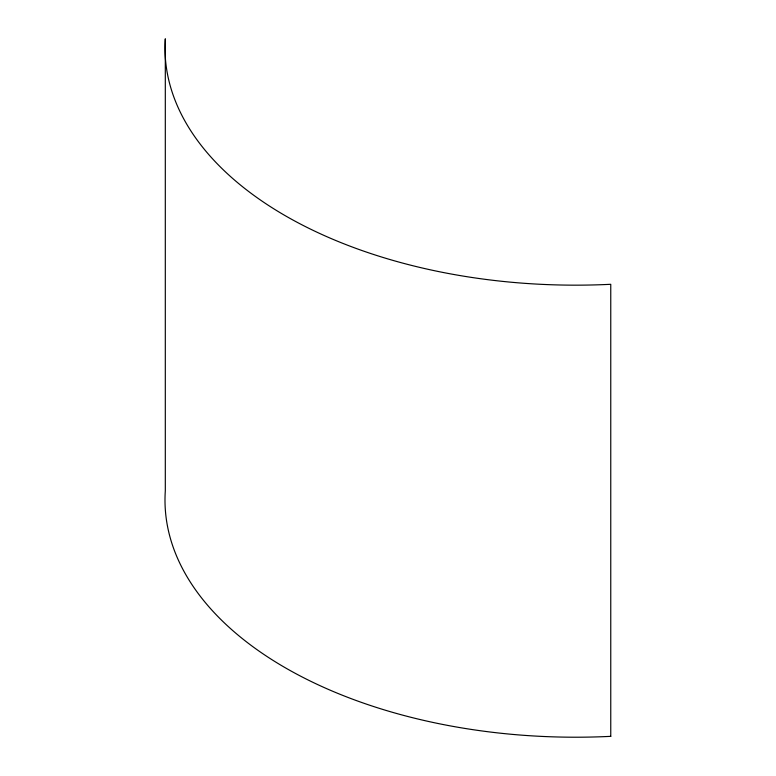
<?xml version="1.0" encoding="UTF-8"?>
<svg xmlns="http://www.w3.org/2000/svg" width="776" height="776" viewBox="0 0 776 776"><rect width="100%" height="100%" fill="white"/><g stroke="black" fill="none" stroke-linecap="round" stroke-linejoin="round"><path stroke-width="1.16" d="M610.76 736.346L610.76 284.297A410.688 237.107 0 0 1 165.307 38.8L165.307 490.849A410.688 237.107 0 0 0 610.76 736.346"/></g></svg>
